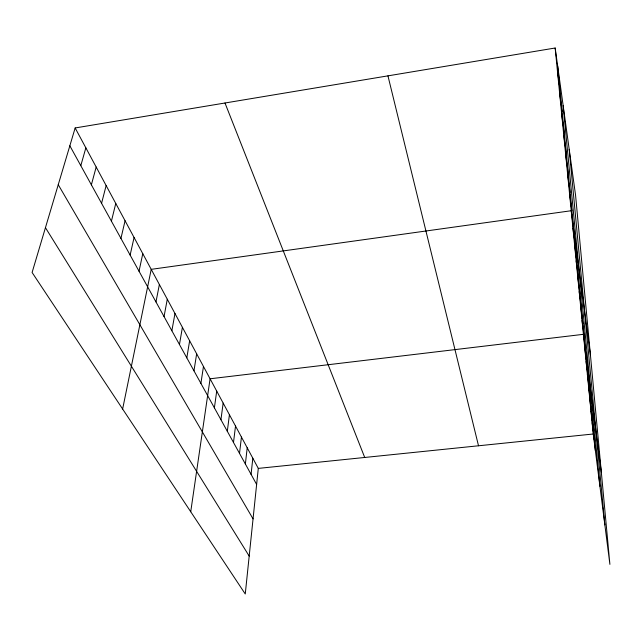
<?xml version="1.0" encoding="UTF-8"?>
<svg xmlns="http://www.w3.org/2000/svg" width="642" height="642" viewBox="0 0 642 642"><rect width="100%" height="100%" fill="white"/><g stroke="black" fill="none" stroke-linecap="round" stroke-linejoin="round"><path stroke-width="0.96" d="M75.154 127.959L258.293 468.395L245.26 593.994L32.1 272.481L75.154 127.959L555.169 48.006L575.577 195.328L609.9 564.366L593.248 434L555.169 48.006M251.078 474.358L252.82 458.228M245.372 464.022L247.21 447.795M239.514 453.404L241.44 437.074M233.495 442.49L235.518 426.055M227.308 431.263L229.427 414.732M220.936 419.724L223.159 403.088M214.388 407.839L216.715 391.114M190.73 511.754L210.086 378.788L583.409 334.322L601.329 472.191M200.898 383.394L203.466 366.478M193.964 370.811L196.653 353.814M186.814 357.859L189.639 340.774M179.455 344.513L182.408 327.34M171.863 330.758L174.969 313.505M164.039 316.57L167.289 299.236M155.966 301.933L159.376 284.518M122.63 409.026L151.207 269.343L571.219 210.728L590.423 354.938M139.025 271.221L142.781 253.67M130.133 255.091L134.074 237.484M120.937 238.423L125.07 220.752M111.419 221.169L115.769 203.458M101.572 203.321L106.139 185.562M91.373 184.832L96.18 167.04M80.804 165.668L85.851 147.853M258.293 468.395L593.248 434M45.446 227.677L249.192 556.092M58.253 184.711L253.052 518.88M69.842 145.79L256.631 484.429M224.989 103.001L364.712 457.465M387.953 75.86L478.515 445.781M557.449 71.11L559.928 89.142M559.639 93.331L562.111 111.387M561.75 114.725L564.206 132.79M563.78 135.334L566.228 153.39M565.746 155.203L568.178 173.236M567.632 174.367L570.048 192.367M569.462 192.865L571.861 210.825M572.921 227.99L575.296 245.862M574.574 244.69L576.925 262.498M576.163 260.845L578.498 278.58M577.704 276.477L580.031 294.148M579.196 291.62L581.508 309.211M580.649 306.298L582.936 323.809M582.053 320.518L584.324 337.957M584.774 348.108L587.013 365.362M586.09 361.486L588.313 378.652M587.374 374.463L589.573 391.532M588.618 387.07L590.801 404.035M589.821 399.308L591.988 416.177M590.993 411.193L593.144 427.965M592.133 422.757L594.267 439.425M557.665 66.006L595.359 450.564M563.13 105.465L599.917 486.243M569.197 149.313L604.852 524.883"/></g></svg>
